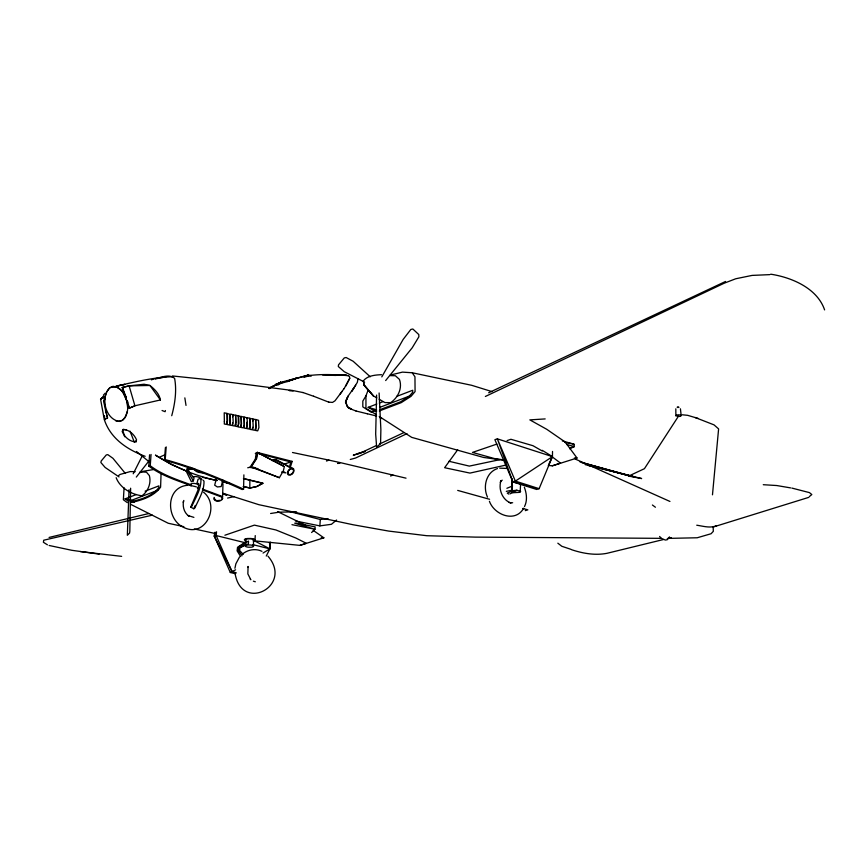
<?xml version="1.0" encoding="UTF-8"?>
<svg xmlns="http://www.w3.org/2000/svg" width="868" height="868" viewBox="0 0 868 868"><rect width="100%" height="100%" fill="white"/><g stroke="black" fill="none" stroke-linecap="round" stroke-linejoin="round"><path stroke-width="1.3" d="M232.743 423.052L232.7 425.689L234.696 426.025L235.901 422.705L235.553 415.414L232.602 414.513L232.689 416.792M368.271 389.667L365.949 395.906L365.938 408.448L375.887 414.329M243.246 486.568L249.821 488.066L249.865 480.221M552.525 451.447L552.439 456.622L539.126 488.673L536.641 489.454L512.89 481.914L494.89 439.696L497.364 438.85L552.439 456.622L548.934 463.913M165.408 447.497L164.432 460.181C191.242 467.451 216.902 478.105 242.205 489.541L243.582 489.14L243.886 474.872M202.645 489.986L221.59 497.028L222.588 496.572L222.989 483.704M161.047 474.091L160.602 487.165C153.875 496.507 141.527 500.293 130.916 502.615M104.431 415.598L104.778 419.862M376.593 395.059L375.681 434.087L376.614 446.998L380.184 444.112L380.607 442.029L380.878 429.627L379.11 392.987M253.434 541.176A5.685 1.595 2.4 0 0 255.008 540.384L255.246 535.599M253.51 546.048L253.131 545.69A3.971 1.107 2.4 0 0 250.136 544.963L247.586 544.985A4.373 1.215 2.4 0 0 245.318 545.766L245.677 546.493A3.971 1.107 2.4 0 0 248.682 547.22L251.21 547.198A4.373 1.215 2.4 0 0 253.489 546.417L253.489 539.462A3.971 1.118 2.4 0 0 250.483 538.735L247.944 538.757A4.373 1.226 2.4 0 0 245.677 539.549L246.035 540.276M129.05 489.747L127.336 535.274L129.549 533.071L129.82 531.303L130.623 488.207M270.36 542.142L269.905 548.858L266.259 556.041M295.445 520.974L319.869 525.889L320.303 519.509L328.006 518.587M191.275 485.765C176.66 480.373 161.285 475.588 148.764 466.073L149.578 454.778M191.09 484.821C177.018 479.646 162.273 474.894 150.24 465.736L151.054 454.441M253.857 539.831L253.836 540.2A4.373 1.226 2.4 0 1 253.413 540.536M164.432 460.181L165.224 459.617L166.2 446.922M194.801 468.991L195.159 470.445A4.893 2.083 14 0 0 198.718 472.376L201.788 472.789A5.414 2.311 14 0 0 203.09 472.637M103.769 397.707L103.954 396.318L100.558 399.204L104.279 419.559L107.534 418.007L104.789 406.994L103.867 396.567L100.558 399.204L103.954 396.318M235.456 573.748L230.302 572.489L214.32 536.196L214.7 532.431M216.544 531.791L216.165 535.556L232.157 571.893L235.922 572.999M105.202 397.121L104.876 399.757M105.321 396.199L105.929 393.692M712.476 494.814L718.606 428.901L714.017 424.864L695.17 417.508M257.221 452.369L256.31 458.38L250.993 467.027L279.387 477.693L283.369 470.781L284.357 466.528L257.221 452.369L283.966 466.452M675.814 408.806L675.868 415.718L679.622 416.499M290.216 467.624L292.169 461.385L257.601 452.51L256.624 458.705L250.993 467.027L247.716 467.776M291.615 379.902L296.194 378.274L292.711 379.783M234.924 568.28L235.868 563.799L239.568 556.92M187.097 468.405L186.294 471.411L191.351 481.664L193.369 480.861L194.02 477.942L188.497 471.281L189.137 468.883L193.097 468.319M345.54 402.22L348.22 395.971M236.02 572.837L232.157 571.893L214.32 536.196L215.199 532.247M289.771 466.116L290.715 461.917L256.223 453.031L255.311 459.205L249.93 467.429L257.937 468.644M171.734 415.707C174.956 403.653 176.888 390.741 174.609 378.35C169.065 373.5 160.971 377.699 154.71 378.763M165.397 410.542L165.104 411.703L162.056 410.499M222.87 480.102L221.156 486.568L217.336 486.948L214.689 485.19L216.447 478.268M127.238 411.595L125.285 417.432L122.681 420.231L119.437 421.436C105.343 419.472 100.059 397.262 109.835 387.714L124.818 384.394L116.898 385.978C135.31 381.909 153.983 377.2 172.873 376.745M183.832 500.445L183.3 502.388L183.484 501.465C182.486 506.847 184.244 512.988 188.931 516.145L188.074 515.538L193.9 517.382M247.89 567.119L248.074 566.446L247.857 573.9L250.819 579.726L250.234 579.043M124.081 487.838L123.354 499.751L127.346 502.659M348.014 375.605L349.435 376.408L349.75 378.285L344.075 388.701M349.75 378.285L345.768 386.076M221.817 499.111L222.121 498.351M524.522 506.543C527.549 500.489 526.659 493.339 524.326 487.219M214.136 497.407L213.864 499.198C215.687 502.312 221.59 501.769 222.794 498.351L222.175 496.648M106.655 391.924L109.835 387.714M669.488 536.891L667.286 539.712L665.333 540.048L661.188 538.279L659.615 536.446M190.732 507.129L197.937 490.214L198.761 483.519L196.971 483.292L198.067 479.244L200.009 478.507L200.931 479.516C201.213 489.183 195.571 497.711 191.839 506.261L190.732 507.129L193.814 508.767L194.931 507.899C198.663 499.35 204.284 490.832 204.002 481.165L203.069 480.156M193.814 508.767L195.257 505.469M135.972 441.194L136.569 439.859C134.29 434.542 129.158 429.595 123.126 429.443L122.16 431.461C124.417 436.94 129.809 441.931 135.983 441.834L135.972 441.194L135.983 441.834M347.786 396.546L345.497 402.166L347.547 406.81M500.239 482.315L501.042 480.612C498.069 488.955 502.279 500.011 510.937 503.039L509.104 502.388M133.205 473.787L141.951 456.503M675.868 415.718C676.541 414.188 682.541 414.72 680.469 416.314M381.801 376.896L403.153 339.421L410.846 329.449L412.853 329.005L418.788 334.549L418.875 336.795L412.191 347.829L385.652 380.553M351.952 391.088L357.312 382.387L358.083 378.578M365.949 395.906L362.824 401.081L362.813 406.875L371.526 412.398M520.605 483.693L520.149 492.34L513.075 492.699L511.925 491.928L511.827 478.952M355.685 385.284L348.003 396.253L345.703 401.222L347.146 406.181L348.654 408.144L356.054 411.041M678.353 416.38L644.436 468.677L628.649 476.087L641.636 478.561L585.184 464.619M353.699 388.387L351.92 391.023M523.697 508.203C515.353 523.165 494.337 514.995 489.422 501.292M457.686 449.787L444.622 467.711L469.968 473.093L506.294 464.998M340.126 394.115L344.032 388.625M149.198 460.615L136.309 477.064M342.057 391.37L334.983 400.832L332.509 402.416L328.712 402.123M103.379 395.157L105.288 393.128M126.088 397.023L122.312 387.486L129.104 385.859L144.077 384.242L149.936 385.468C154.634 389.189 159.235 393.746 160.417 399.953L134.92 405.779L129.299 408.177L122.29 387.508L129.104 385.859L149.936 385.468L160.417 399.953M311.612 532.518L314.976 529.252L315.16 526.898L295.999 523.057M336.556 520.03L331.446 524.294L319.869 525.889M809.41 496.539L811.808 494.554L809.453 492.612L791.844 488.076M501.086 481.035L502.225 480.156M118.569 475.577L120.066 474.449L130.233 471.574L135.213 471.682M272.161 460.658L275.178 459.389M677.333 407.515L678.743 407.049M242.215 554.24C247.63 549.672 255.496 548.131 261.952 551.343M246.143 541.545L237.539 547.274L237.105 550.854L240.696 556.594M235.586 569.799L230.302 572.489M263.047 553.046L269.905 548.858L269.514 542.424M716.675 525.617C710.512 528.525 703.167 526.116 696.744 525.216M269.199 388.658L280.722 382.343L308.249 375.106L310.928 375.421M277.619 385.153L281.037 383.265L288.914 381.193M269.004 388.094L280.722 382.343L281.037 383.265L280.603 382.387L269.004 388.289M140.225 472.604L142.645 471.389L153.376 469.566M238.787 547.979L245.101 544.833M406.973 433.642L355.522 458.044L350.292 459.465M485.364 396.47L724.227 283.196L735.717 278.769L752.1 275.406L769.808 274.635M569.712 448.778L574.356 446.586L573.965 444.156L562.355 440.922M375.725 445.837L359.775 453.335L353.265 455.179L365.265 451.393L357.562 453.617M379.414 444.101L403.956 432.568M488.651 392.781L725.539 281.471M248.476 543.824L239.98 547.73L239.622 550.54L243.224 554.337M110.269 387.54L112.699 386.434L116.583 386.922L120.967 390.058M509.852 493.903L513.205 492.384M160.092 456.926L164.985 454.745M283.858 382.137L276.078 384.383L276.404 385.305L275.97 384.426L278.259 383.417M255.3 453.519L257.601 452.51M497.44 468.579C486.004 472.387 482.738 486.959 487.501 497.104M291.681 379.49L287.048 381.486L296.194 378.274M303.637 377.092L308.259 375.106L308.585 376.018L311.189 376.159M808.846 497.342L713.963 526.789M273.246 460.376L274.972 459.921M506.89 488.293L512.565 485.961M512.923 490.767L507.248 493.089L508.594 494.066M128.692 501.52L125.068 498.883L136.341 494.543M145.108 491.169L158.898 485.874L158.833 487.588C152.508 496.019 141.093 499.567 131.274 501.476M376.593 409.837L373.153 410.065L368.173 407.342L376.831 404.021M379.305 403.077L383.016 401.645M396.633 396.426L412.712 390.264L412.723 392.206L409.284 396.231L400.604 401.808L380.032 409.62M125.068 498.883L131.502 500.315L157.846 490.257M379.804 407.374L410.748 395.58M379.338 410.955L401.211 402.654L410.976 396.383L415.078 391.598L414.958 376.799L412.246 372.773L402.47 372.122L390.199 375.106M337.88 463.555L340.386 462.644L406.029 478.17M151.379 379.848L153.571 379.066M326.466 461.027L328.994 460.138L340.386 462.644L337.782 463.371M284.693 464.011L292.169 461.385M390.546 475.989L393.063 475.111M214.32 536.196L216.165 535.556L246.317 543.021M224.888 535.231L254.389 525.129L275.97 529.979L295.901 538.051L306.328 543.314L299.905 545.386L254.172 540.807M496.832 444.101L472.496 452.412L494.51 458.575L503.907 459.899M507.086 440.597L510.926 439.284L532.963 445.707L542.218 450.991M548.24 465.411L552.276 465.823L560.565 463.154L551.462 456.286M512.89 481.914L539.126 488.673L515.375 481.122L497.364 438.85L512.89 481.914L515.375 481.122L552.439 456.622L542.261 450.34M299.905 545.386L323.873 537.824L313.185 530.359M552.276 465.823L577.025 458.022L565.155 441.986L546.742 429.291L529.849 419.884L545.169 418.918M525.292 510.634L527.831 509.852L522.731 508.442M220.244 500.337L216.75 500.662L214.971 499.751L214.45 498.297M286.44 381.399L308.259 375.106L308.585 376.018L304.646 377.048M569.582 447.975L574.356 446.586L566.62 444.449M276.1 384.372L278.53 383.732M190.439 467.375L188.128 467.982L187.336 470.988L193.369 480.861M663.336 539.56L606.851 553.339C594.981 555.585 582.819 553.448 571.502 549.683M667.275 538.605L671.224 537.639M49.085 537.433L148.873 513.509M152.356 515.158L43.725 540.211L43.4 542.272L47.415 544.811M227.579 498.069L234.176 496.561M148.764 466.073L150.24 465.736M249.821 488.066L256.809 486.514L263.08 483.226L243.745 478.55M155.22 378.915L165.929 376.875M499.784 459.682L469.338 466.105L448.984 461.277M506.326 491.353L512.576 490.116M270.61 513.498L279.171 512.163L296.563 511.827M187.629 485.266C164.866 487.23 165.842 520.594 184.862 527.95C205.9 537.292 220.331 505.393 203.459 492.134M311.091 375.334C323.265 374.01 336.09 374.585 348.057 375.681M499.697 468.145L506.174 468.405M189.267 469.176L192.739 468.807M289.239 380.629L290.845 380.401L288.61 380.64M371.406 411.443L376.69 411.117M333.746 375.421L337.153 375.236L322.31 374.661L345.963 374.857M334.939 375.443L337.207 375.323M677.3 407.049L678.776 407.515M341.515 375.063L346.006 374.943M511.002 502.789L512.663 502.746M321.171 537.856L323.873 537.824M574.356 458.033L577.025 458.022M504.731 462.351L506.011 462.34M381.464 374.694C375.16 374.954 367.424 375.594 363.258 380.965L364.191 385.229L365.287 386.629L373.305 395.83L376.799 397.859M770.719 274.19C791.746 277.402 817.255 288.23 824.6 309.898M172.374 375.952L216.23 380.51L293.113 390.589L303.041 392.564M661.416 538.344L475.241 537.118L426.731 535.708L388.734 531.086L353.341 524.804L258.87 504.688L222.675 493.187M668.165 538.388L697.21 537.769L711.066 533.744L713.322 531.335L713.149 527.039M390.264 375.627L395.352 375.736L399.421 379.381C402.665 388.072 398.032 397.718 390.633 402.644L384.969 402.589L379.132 399.215M140.193 471.801L146.475 472.203L149.383 475.621C151.357 483.064 148.189 491.266 142.016 495.769C131.611 494.586 119.99 487.957 116.149 477.682M289.218 390.491L293.21 390.654M289.413 390.578L293.308 390.676M763.265 484.702L776.741 485.537L790.585 487.892M682.259 414.785L687.651 415.327L698.252 418.474M121.639 556.355L80.333 551.538M123.126 429.443L126.435 429.801M189.224 485.147L196.342 486.839M113.046 386.466C117.082 386.423 120.511 388.929 122.779 392.13M99.169 554.131L71.762 550.29L49.107 545.473M504.275 460.311L483.574 457.447L411.725 437.374L379.251 416.488M250.993 467.027L254.877 467.613M282.057 471.671L284.639 472.062M281.97 472.3L285.973 472.908M115.661 420.774L118.439 421.284L121.954 420.503C130.981 413.461 128.193 398.759 121.737 390.936M564.797 442.387L573.965 444.156M291.963 524.663L314.976 529.252L294.686 523.165M292.494 452.499L328.994 460.138M412.246 372.773L471.693 385.305L492.047 391.631M183.875 526.67L168.218 523.252L130.949 504.482M194.323 528.948L215.199 533.495M217.108 480.503C195.3 476.098 174.479 466.908 155.632 455.168M222.371 481.707L228.946 483.205M243.42 486.503L249.995 488L256.744 486.536L262.744 483.346L243.42 478.68M202.461 477.281L216.935 480.568M222.197 481.773L230.085 483.574M356.021 410.998L367.338 413.786M367.327 413.754L376.549 416.011M587.842 465.313L633.824 476.738L581.625 462.525M252.87 544.648L269.905 548.858L253.25 540.232M289.586 511.545L320.303 519.509M583.925 463.349L629.333 475.881L579.987 461.895M457.696 490.409L489.585 499.284M292.733 468.894C290.075 468.004 287.102 471.498 288.295 474.004L288.827 474.481C291.485 475.36 294.447 471.877 293.265 469.371L285.919 465.389M293.08 468.405C289.955 467.353 286.451 471.465 287.861 474.416L288.48 474.97C291.605 476 295.087 471.91 293.699 468.97L276.035 459.628M368.173 407.342L374.846 409.262M222.902 493.957L226.732 495.118L224.4 494.087M165.224 459.617C192.219 466.962 218.096 477.628 243.582 489.14M253.369 581.169L255.322 581.777M571.035 549.357L561.824 546.287L557.831 543.184M302.867 392.488L313.717 396.296M202.428 489.053L222.588 496.572M253.304 467.407L279.387 477.693M313.576 396.22L328.82 402.188M185.687 470.695L171.278 464.488L155.459 455.233M575.213 459.031L669.944 501.454M364.625 382.137L344.271 371.721L338.303 366.513L338.52 364.853L344.281 357.92L346.126 357.518L353.157 361.272L370.245 376.788M277.565 511.588L305.601 525.292M380.086 417.823L381.757 418.604M145.162 456.297C127.336 449.635 110.735 438.763 104.388 419.873M283.652 464.217L275.688 460.127L276.219 460.593M119.035 476.912L105.126 467.451L100.872 462.514L101.198 461.006L106.276 454.94L107.784 454.637L112.948 458.304L125.361 473.451M349.066 407.743L351.746 409.446L347.515 406.756M520.67 491.483L517.133 490.333L514.42 490.474L511.925 491.928L517.133 490.333L512.424 491.082L512.033 479.136M131.502 500.315L134.225 502.29M652.4 505.013L655.427 507.238M149.611 462.188L136.46 451.469M255.04 539.907L254.552 539.429A5.165 1.454 2.4 0 0 250.657 538.475L247.347 538.507A5.685 1.595 2.4 0 0 244.396 539.538L244.863 540.493A5.165 1.454 2.4 0 0 245.828 540.905M267.973 556.182C293.894 586.171 240.62 613.643 234.892 572.262M364.191 385.229L373.305 395.83L364.191 385.229L363.811 383.537M242.074 555.726L238.299 550.616L238.733 547.024L248.476 541.057L248.476 542.901M221.6 496.897L222.045 497.592M123.082 392.488L126.641 400.69M134.345 442.192L130.037 431.157M122.29 387.508L122.713 388.625M280.624 382.376L281.037 383.265M125.914 396.47L126.305 397.425M129.104 385.859L134.92 405.779L129.299 408.177L128.529 405.15M105.505 410.282L106.243 413.201M122.909 430.68L124.656 436.756M127.563 401.309L128.073 403.121M680.425 408.806L681.196 415.718M106.786 414.882L107.534 418.007M104.616 405.964L103.824 400.625M184.841 397.88L186.012 405.41M127.227 402.741L127.672 408.351M246.859 417.931L249.214 418.04L250.017 419.45L250.136 425.667L248.921 428.976L246.946 428.64L246.946 422.282M252.838 421.099L252.751 418.832L255.68 419.732L256.06 426.969L254.845 430.268L252.87 429.942L252.913 427.316M192.967 477.02A4.85 2.051 14 0 1 197.991 476.966A4.85 2.051 14 0 1 201.821 479.537M199.336 487.447A4.85 2.04 13.9 0 1 197.242 487.914M190.906 485.657A4.85 2.04 13.9 0 1 190.472 484.941M190.58 484.995A4.85 2.04 13.9 0 1 193.933 483.4A4.85 2.04 13.9 0 1 199.553 485.646M227.09 421.924L227.047 424.56L229.054 424.897C232.559 421.967 226.602 411.28 232.83 414.861L233.177 422.152L231.962 425.483L229.966 425.146L229.911 414.372L226.971 413.363L227.09 421.924M224.356 421.371L224.302 424.018L226.309 424.354L227.524 421.023L227.438 414.763L226.646 413.342L224.226 412.81L224.356 421.371M250.038 427.772L250.006 429.367L251.98 429.703L253.185 426.394L252.816 419.157L249.876 418.246L250.038 427.772M255.778 428.922L255.745 430.506L257.709 430.843L258.914 427.544L258.534 420.318L255.604 419.407L255.778 428.922M238.364 425.331L238.32 426.926L240.317 427.262L241.521 423.942L241.163 416.673L238.223 415.772L238.364 425.331M241.217 425.895L241.174 427.49L243.159 427.826L244.364 424.517L244.006 417.248L241.065 416.347L241.217 425.895M244.277 426.503L244.244 428.098L246.219 428.434L247.434 425.125L247.065 417.877L244.125 416.966L244.277 426.503M235.825 424.702L235.781 426.296L237.778 426.633L238.982 423.313L238.635 416.043L235.684 415.132L235.825 424.702M280.722 382.343L275.97 384.426L280.722 382.343"/></g></svg>
